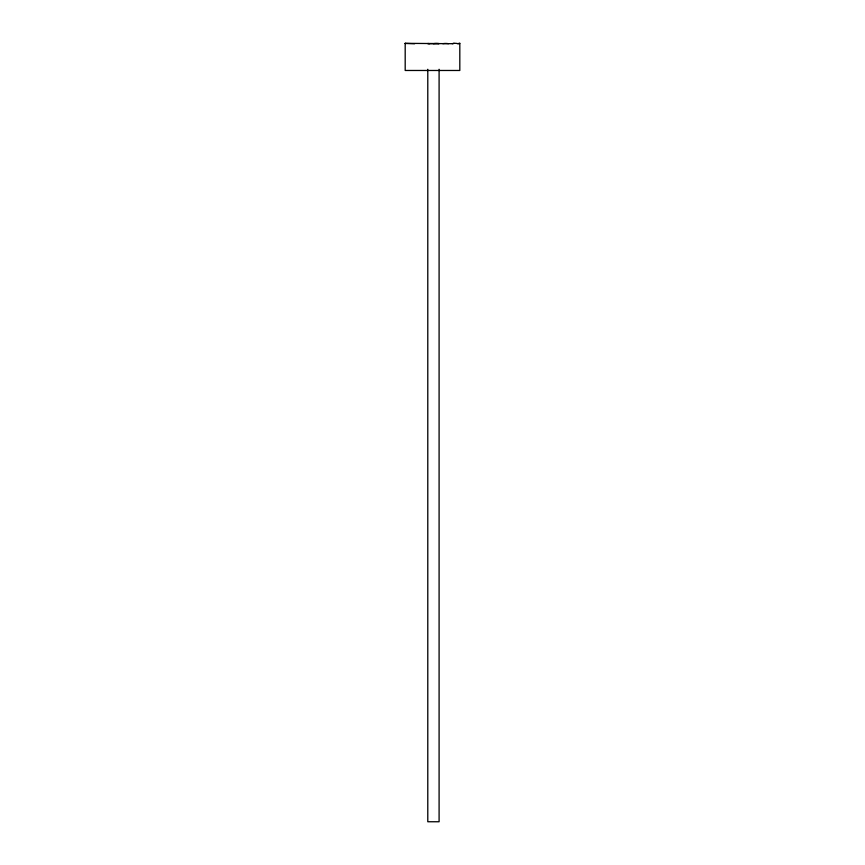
<?xml version="1.0" encoding="UTF-8"?>
<svg xmlns="http://www.w3.org/2000/svg" width="865" height="865" viewBox="0 0 865 865"><rect width="100%" height="100%" fill="white"/><g stroke="black" fill="none" stroke-linecap="round" stroke-linejoin="round"><path stroke-width="1.3" d="M427.786 69.287L427.786 821.75L439.096 821.75L439.096 69.287M405.188 43.337L452.276 43.693A10.466 10.466 0 0 1 457.931 43.693L459.812 43.347L459.812 70.476L405.188 70.476L405.188 43.272M457.931 43.693L459.812 43.326M452.276 43.693L454.168 43.369M405.188 43.455L414.605 43.747M427.786 43.628L439.096 43.628A18.154 18.154 0 0 0 433.441 43.693M427.786 43.51L429.678 43.693M442.858 43.693A16.943 16.943 0 0 1 448.513 43.693"/></g></svg>
